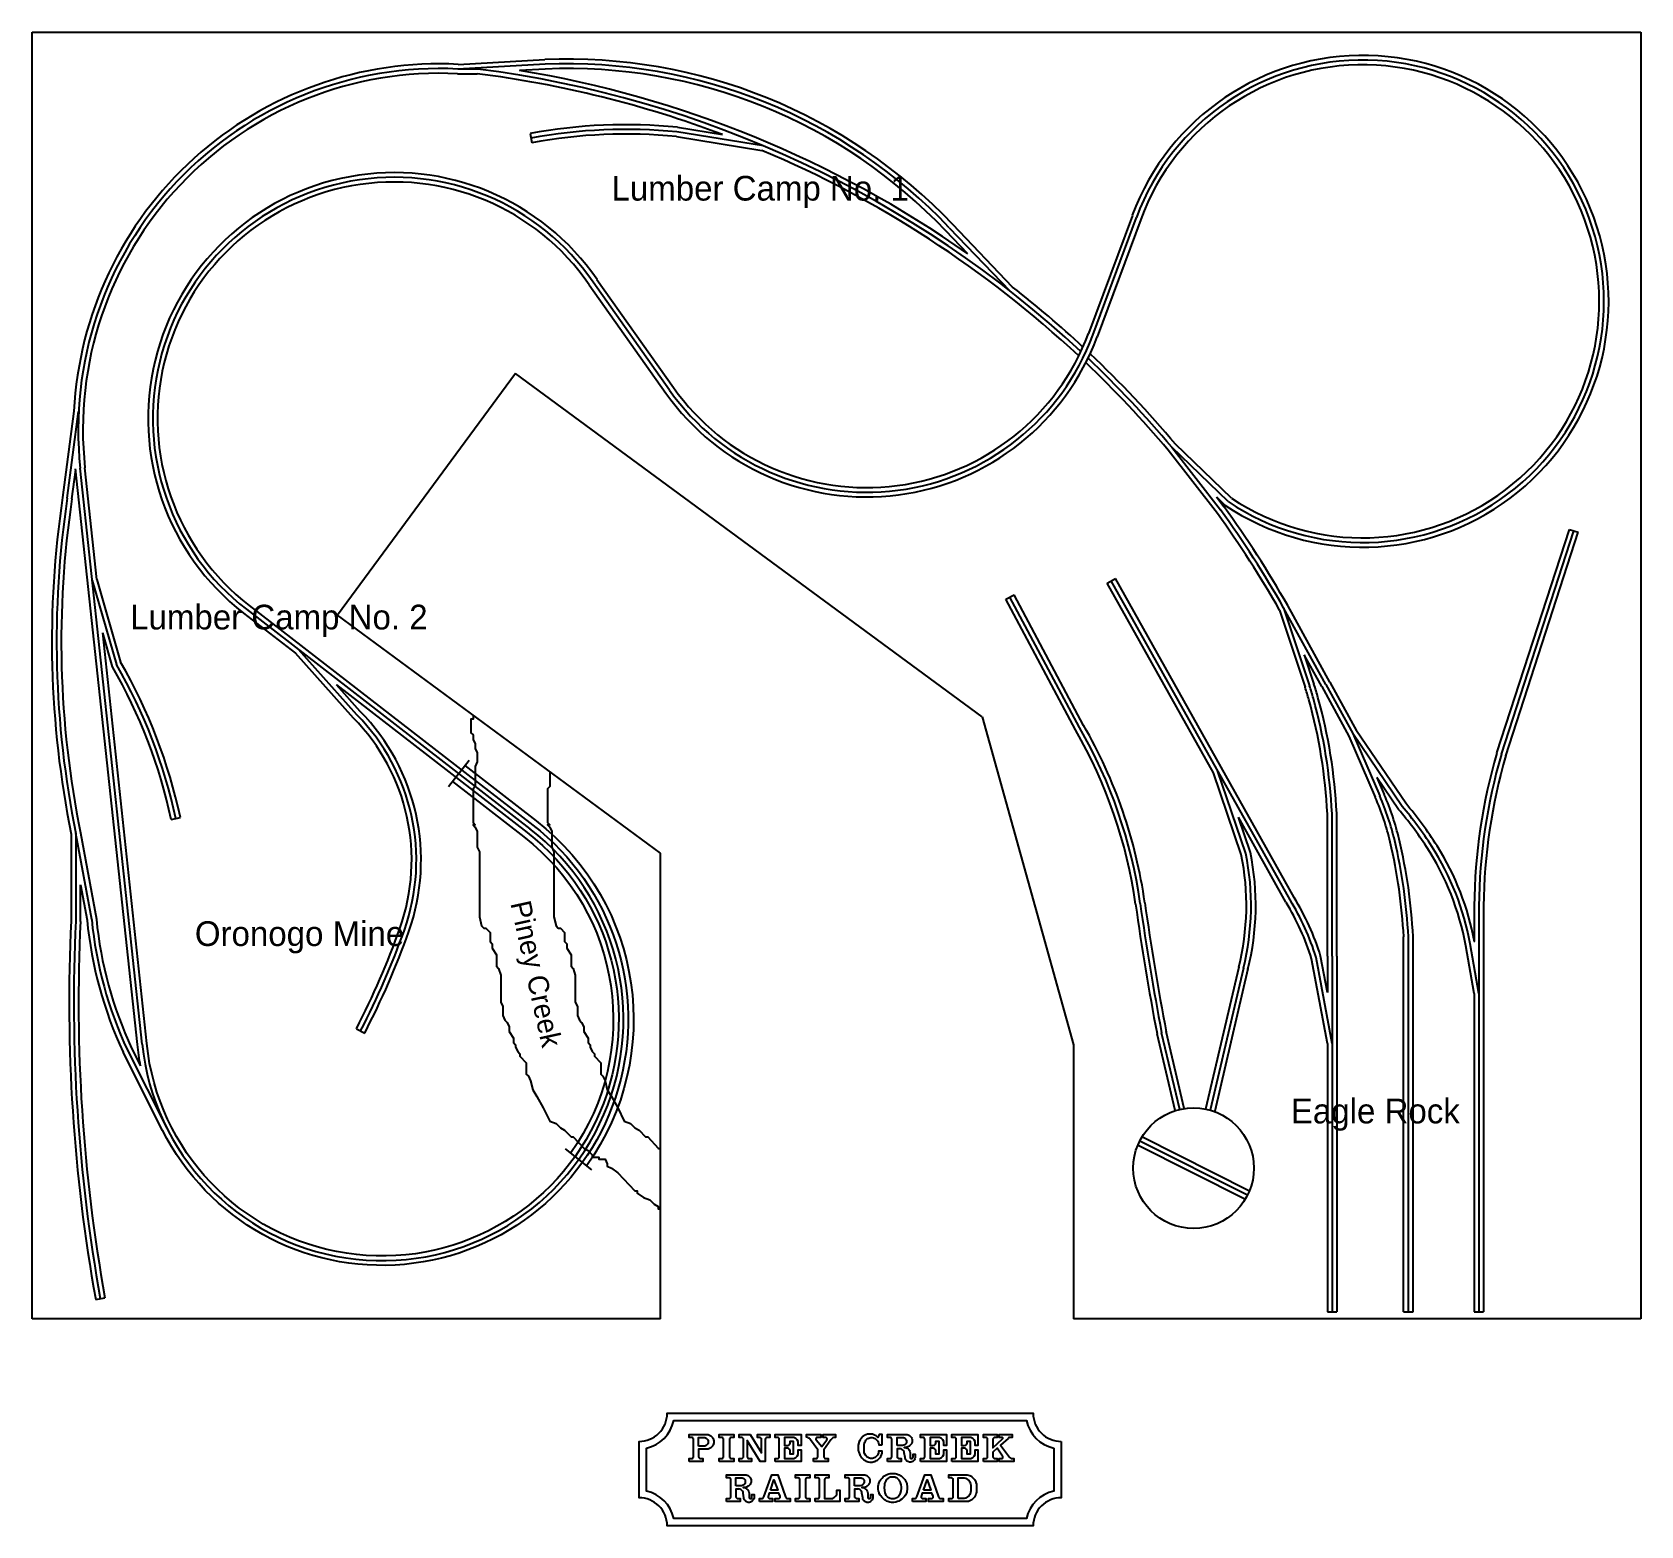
# Model space of a CAD drawing. Extents: x 0 to 120, y -15 to 96.
import ezdxf

# ---------------------------------------------------------------- set-up
doc = ezdxf.new("R2010")
doc.units = 0
doc.linetypes.add('CENTER', pattern=[0])
doc.layers.get('0').update_dxf_attribs({"color": 4, "linetype": 'CONTINUOUS'})
for name, color, linetype in [('CTR', 1, 'CENTER'), ('TEXT', 4, 'CONTINUOUS'), ('TRACK', 3, 'CONTINUOUS')]:
    doc.layers.add(name, color=color, linetype=linetype)

msp = doc.modelspace()

# ---------------------------------------------------------------- linework, layer by layer
at = {"color": 0}
for p, q in [((0, 0), (0, 96)), ((0, 96), (120, 96)), ((120, 96), (120, 0)), ((36.064272, 70.534031), (22.768961, 52.487828)), ((70.857556, 44.900524), (36.064272, 70.534031)), ((46.867666, 34.733415), (22.768961, 52.487828)), ((70.857556, 44.900524), (77.689114, 20.439791)), ((32.589557, 41.666094), (31.051692, 39.679474)), ((46.867666, 0), (46.867666, 34.733415)), ((77.689114, 20.439791), (77.689114, 0)), ((41.757637, 11.116498), (39.794162, 12.683806)), ((46.867666, 0), (0, 0)), ((120, 0), (77.689114, 0))]:
    msp.add_line(p, q, dxfattribs=at)
for points in [[(32.886803, 45.033637), (32.886803, 44.732984), (32.727929, 44.732984), (32.727929, 43.727749), (32.886803, 43.560209), (32.886803, 43.225131), (33.045676, 42.890052), (33.045676, 42.554974), (33.20455, 42.219895), (33.20455, 41.549738), (33.045676, 41.21466), (33.045676, 39.706806), (32.886803, 39.539267), (32.886803, 37.026178), (33.045676, 36.858639), (32.886803, 36.858639), (33.045676, 36.691099), (33.20455, 36.356021), (33.20455, 35.183246), (33.363423, 34.848168), (33.363423, 29.989529), (33.522296, 29.319372), (33.68117, 29.151832), (33.840043, 29.151832), (34.15779, 28.816754), (34.15779, 28.146597), (34.316664, 27.979058), (34.316664, 27.643979), (34.634411, 27.141361), (34.634411, 26.303665), (34.793284, 26.136126), (34.952157, 25.633508), (34.952157, 23.623037), (35.111031, 23.287958), (35.111031, 22.617801), (35.269904, 22.282723), (35.428778, 22.115183), (35.587651, 21.780105), (35.587651, 21.445026), (35.905398, 20.942408), (35.905398, 20.60733), (36.064272, 20.439791), (36.064272, 20.272251), (36.223145, 19.937173), (36.382018, 19.769634), (36.382018, 19.602094), (36.858639, 19.099476), (36.858639, 18.26178), (37.017512, 18.094241), (37.176386, 17.759162), (37.335259, 17.089005), (37.653006, 16.586387), (38.129626, 15.748691), (38.606247, 14.743455), (39.082867, 14.575916), (39.400614, 14.240838), (39.718361, 14.073298), (40.194981, 13.570681), (40.353854, 13.570681), (41.148222, 12.732984), (41.465969, 12.565445), (41.783715, 12.230366), (41.783715, 12.062827), (42.260336, 12.062827), (42.260336, 11.895288), (42.736956, 11.895288), (42.89583, 11.560209), (42.89583, 11.39267), (43.213576, 11.225131), (43.690197, 10.890052), (44.961184, 9.549738), (45.120058, 9.549738), (45.120058, 9.382199), (45.596678, 9.04712), (46.073298, 8.879581), (46.391045, 8.544503), (46.708792, 8.376963), (46.708792, 8.209424), (46.867666, 8.209424)], [(38.606247, 40.81991), (38.606247, 39.706806), (38.447373, 39.539267), (38.447373, 37.026178), (38.606247, 36.858639), (38.447373, 36.858639), (38.606247, 36.691099), (38.76512, 36.356021), (38.76512, 35.183246), (38.923994, 34.848168), (38.923994, 29.989529), (39.082867, 29.319372), (39.24174, 29.151832), (39.400614, 29.151832), (39.718361, 28.816754), (39.718361, 28.146597), (39.877234, 27.979058), (39.877234, 27.643979), (40.194981, 27.141361), (40.194981, 26.303665), (40.353854, 26.136126), (40.512728, 25.633508), (40.512728, 23.623037), (40.671601, 23.287958), (40.671601, 22.617801), (40.830475, 22.282723), (40.989348, 22.115183), (41.148222, 21.780105), (41.148222, 21.445026), (41.465969, 20.942408), (41.465969, 20.60733), (41.624842, 20.439791), (41.624842, 20.272251), (41.783715, 19.937173), (41.942589, 19.769634), (41.942589, 19.602094), (42.419209, 19.099476), (42.419209, 18.26178), (42.578083, 18.094241), (42.736956, 17.759162), (42.89583, 17.089005), (43.213576, 16.586387), (43.690197, 15.748691), (44.166817, 14.743455), (44.643437, 14.575916), (44.961184, 14.240838), (45.278931, 14.073298), (45.755552, 13.570681), (45.914425, 13.570681), (46.708792, 12.732984), (46.867666, 12.649215)]]:
    msp.add_lwpolyline(points, dxfattribs=at)
at = {"layer": 'CTR', "color": 0}
for p, q in [((38.260864, 93.600061), (31.75, 93.25)), ((33.238095, 93.25), (31.75, 93.25)), ((54.548301, 87.516639), (48.093428, 88.557198)), ((68.415539, 81.405019), (72.929833, 76.70023)), ((2.617878, 61.222011), (3.466037, 67.688574)), ((89.217235, 60.972854), (85.015102, 65.024762)), ((85.015102, 65.024762), (88.656439, 60.351872)), ((8.200906, 20.499432), (3.586442, 63.465463)), ((109.59994, 42.115512), (115.004964, 58.792833)), ((4.485276, 55.096276), (6.29482, 48.813466)), ((93.834367, 31.248515), (80.497524, 55.058169)), ((15.981612, 52.933948), (37.131943, 36.561231)), ((78.127211, 44.11143), (72.942336, 53.853853)), ((96.499059, 47.333582), (93.355647, 53.046401)), ((93.355647, 53.046401), (95.286432, 47.229602)), ((24.223854, 45.068749), (19.856483, 49.934365)), ((96.499059, 47.333582), (98.507777, 43.663737)), ((102.192889, 38.233602), (98.507777, 43.663737)), ((98.507777, 43.663737), (100.527038, 39.010466)), ((90.531889, 34.716396), (88.424893, 40.9058)), ((96.96667, 27.050875), (96.96667, 37.671585)), ((3.263423, 36.199258), (3.255691, 29.660122)), ((4.439495, 29.786294), (3.263423, 36.199258)), ((107.926261, 30.787323), (107.926261, 24.267056)), ((102.658434, 0.527763), (102.658434, 28.50449)), ((96.96667, 20.530607), (95.779623, 26.960154)), ((96.96667, 27.050875), (96.96667, 20.530607)), ((90.351316, 26.160168), (87.871868, 15.56379)), ((107.926261, 24.267056), (107.926261, 0.527763)), ((85.605594, 15.61614), (84.25479, 21.345972)), ((96.96667, 20.530607), (96.96667, 0.527763)), ((7.103062, 20.038942), (10.040681, 14.216871)), ((90.659354, 9.216307), (82.616966, 13.256108))]:
    msp.add_line(p, q, dxfattribs=at)
for points in [[(47.553346, 69.274832), (41.845905, 77.345905, 1.169005), (15.981612, 52.933948, 1.169005)], [(47.553346, 69.274832, 0.602906), (79.122181, 73.396214), (82.38565, 82.176152)], [(2.617878, 61.222011, 0.08758), (3.263423, 36.199258, 0.0859)]]:
    msp.add_lwpolyline(points, format="xyb", dxfattribs=at)
for centre, radius, start, end in [((39.954391, 54.408396), 39.228237, 43.487288, 92.474292), ((99.25, 75.917539), 18, 236.125486, 159.635451), ((30.375, 66.3425), 26.942609, 87.074673, 186.129953), ((23.074423, 13.002463), 80.888611, 47.010986, 82.781693), ((44.287298, 50.258817), 38.487045, 84.324527, 100.599994), ((23.074423, 13.002463), 80.888611, 40.02599, 46.490352), ((23.074423, 13.002463), 80.888611, 29.673072, 35.828821), ((-27.960155, 29.050517), 39.547155, 12.066017, 29.982221), ((76.304804, 40.928982), 20, 15.509774, 18.362686), ((57.503941, 35.711587), 39.511373, 2.843376, 15.509774), ((13.138777, 34.205117), 15.52087, 340.425217, 44.42195), ((46.660054, 25.919293), 36.347432, 8.017677, 30.033535), ((149.544731, 30.426153), 41.620036, 163.688525, 179.502793), ((82.180019, 31.048879), 20, 13.347682, 23.458165), ((81.142684, 20.318208), 27.641861, 32.69106, 40.400419), ((26.10733, 22.332461), 18, 185.844845, 52.23107), ((63.195705, 26.544492), 39.511373, 2.843376, 13.347682), ((87.574036, 24.445646), 20, 10.183993, 32.69106), ((71.641455, 30.835046), 19.285056, 345.971213, 11.61077), ((77.469026, 21.239608), 19.183394, 17.349704, 31.449611), ((278.201544, 58.533178), 197.479699, 188.017677, 190.854116), ((127.779913, 23.611449), 124.671041, 177.219085, 190.212261), ((34.334035, 32.717694), 30.03792, 185.600409, 204.966706), ((-29.142915, 49.239985), 60.396128, 332.638639, 340.425217)]:
    msp.add_arc(centre, radius, start, end, dxfattribs=at)
at = {"layer": 'TEXT', "color": 0}
for points in [[(76.767897, -9.152383), (76.767897, -13.352383, 0.414214), (74.667897, -15.452383), (47.367897, -15.452383, 0.414214), (45.267897, -13.352383), (45.267897, -9.152383, 0.414214), (47.367897, -7.052383), (74.667897, -7.052383, 0.414214)], [(76.217744, -9.644804), (76.217744, -12.859963, 0.296391), (74.175476, -14.90223), (47.860317, -14.90223, 0.296391), (45.81805, -12.859963), (45.81805, -9.644804, 0.296391), (47.860317, -7.602536), (74.175476, -7.602536, 0.296391)]]:
    msp.add_lwpolyline(points, format="xyb", close=True, dxfattribs=at)
for points in [[(49.015006, -10.644169), (49.015006, -10.424169), (49.235006, -10.424169), (49.275006, -10.404169), (49.315006, -10.364169), (49.335006, -10.324169), (49.335006, -8.964169), (49.315006, -8.924169), (49.275006, -8.884169), (49.235006, -8.864169), (49.015006, -8.864169), (49.015006, -8.644169), (50.415006, -8.644169), (50.535006, -8.684169), (50.575006, -8.704169), (50.635006, -8.744169), (50.755006, -8.864169), (50.795006, -8.924169), (50.815006, -8.964169), (50.835006, -9.024169), (50.855006, -9.104169), (50.855006, -9.264169), (50.835006, -9.344169), (50.815006, -9.404169), (50.795006, -9.444169), (50.755006, -9.504169), (50.635006, -9.624169), (50.575006, -9.664169), (50.535006, -9.684169), (50.415006, -9.724169), (49.715006, -9.724169), (49.715006, -10.304169), (49.735006, -10.344169), (49.815006, -10.424169), (50.035006, -10.424169), (50.035006, -10.644169), (49.015006, -10.644169)], [(49.715006, -9.504169), (49.715006, -8.864169), (50.175006, -8.864169), (50.235006, -8.884169), (50.275006, -8.904169), (50.375006, -9.004169), (50.395006, -9.044169), (50.415006, -9.104169), (50.415006, -9.264169), (50.395006, -9.324169), (50.375006, -9.364169), (50.275006, -9.464169), (50.235006, -9.484169), (50.175006, -9.504169), (49.715006, -9.504169)], [(51.255006, -10.644169), (51.255006, -10.424169), (51.475006, -10.424169), (51.515006, -10.404169), (51.555006, -10.364169), (51.575006, -10.324169), (51.575006, -8.964169), (51.555006, -8.924169), (51.515006, -8.884169), (51.475006, -8.864169), (51.255006, -8.864169), (51.255006, -8.644169), (52.335006, -8.644169), (52.335006, -8.864169), (52.115006, -8.864169), (52.075006, -8.884169), (52.035006, -8.924169), (52.015006, -8.964169), (52.015006, -10.324169), (52.035006, -10.364169), (52.075006, -10.404169), (52.115006, -10.424169), (52.335006, -10.424169), (52.335006, -10.644169), (51.255006, -10.644169)], [(52.735006, -10.644169), (52.735006, -10.424169), (52.955006, -10.424169), (52.995006, -10.404169), (53.035006, -10.364169), (53.055006, -10.324169), (53.055006, -8.964169), (53.035006, -8.924169), (52.995006, -8.884169), (52.955006, -8.864169), (52.735006, -8.864169), (52.735006, -8.644169), (53.555006, -8.644169), (54.415006, -10.004169), (54.415006, -8.984169), (54.395006, -8.944169), (54.335006, -8.884169), (54.295006, -8.864169), (54.095006, -8.864169), (54.095006, -8.644169), (55.015006, -8.644169), (55.015006, -8.864169), (54.795006, -8.864169), (54.755006, -8.884169), (54.695006, -8.944169), (54.675006, -9.004169), (54.675006, -10.644169), (54.295006, -10.644169), (53.335006, -9.084169), (53.335006, -10.324169), (53.355006, -10.364169), (53.395006, -10.404169), (53.435006, -10.424169), (53.655006, -10.424169), (53.655006, -10.644169), (52.735006, -10.644169)], [(55.415006, -10.644169), (55.415006, -10.424169), (55.635006, -10.424169), (55.675006, -10.404169), (55.715006, -10.364169), (55.735006, -10.324169), (55.735006, -8.964169), (55.715006, -8.924169), (55.675006, -8.884169), (55.635006, -8.864169), (55.415006, -8.864169), (55.415006, -8.644169), (57.355006, -8.644169), (57.355006, -9.464169), (57.135006, -9.464169), (57.135006, -9.164169), (57.075006, -9.044169), (56.975006, -8.944169), (56.915006, -8.904169), (56.875006, -8.884169), (56.815006, -8.864169), (56.115006, -8.864169), (56.115006, -9.464169), (56.335006, -9.464169), (56.415006, -9.444169), (56.455006, -9.424169), (56.515006, -9.364169), (56.555006, -9.284169), (56.555006, -9.124169), (56.775006, -9.124169), (56.775006, -10.104169), (56.555006, -10.104169), (56.555006, -9.844169), (56.515006, -9.764169), (56.455006, -9.704169), (56.415006, -9.684169), (56.355006, -9.664169), (56.115006, -9.664169), (56.115006, -10.424169), (56.815006, -10.424169), (56.875006, -10.404169), (56.915006, -10.384169), (56.975006, -10.344169), (57.075006, -10.244169), (57.135006, -10.124169), (57.135006, -9.784169), (57.355006, -9.784169), (57.355006, -10.644169), (55.415006, -10.644169)], [(58.295006, -10.644169), (58.295006, -10.424169), (58.515006, -10.424169), (58.555006, -10.404169), (58.595006, -10.364169), (58.615006, -10.324169), (58.615006, -9.784169), (58.055006, -9.024169), (58.015006, -8.964169), (57.995006, -8.944169), (57.935006, -8.904169), (57.855006, -8.864169), (57.775006, -8.844169), (57.755006, -8.844169), (57.755006, -8.644169), (58.835006, -8.644169), (58.835006, -8.864169), (58.515006, -8.864169), (58.475006, -8.904169), (58.455006, -8.944169), (58.455006, -9.004169), (58.475006, -9.024169), (58.895006, -9.544169), (59.275006, -9.024169), (59.295006, -8.984169), (59.295006, -8.944169), (59.275006, -8.904169), (59.235006, -8.864169), (58.995006, -8.864169), (58.995006, -8.644169), (59.915006, -8.644169), (59.915006, -8.864169), (59.795006, -8.864169), (59.735006, -8.884169), (59.675006, -8.924169), (59.575006, -9.024169), (59.055006, -9.784169), (59.055006, -10.324169), (59.095006, -10.384169), (59.115006, -10.404169), (59.155006, -10.424169), (59.375006, -10.424169), (59.375006, -10.644169), (58.295006, -10.644169)], [(63.415006, -9.404169), (63.415006, -8.644169), (63.175006, -8.644169), (63.095006, -8.864169), (63.035006, -8.804169), (62.955006, -8.744169), (62.835006, -8.684169), (62.775006, -8.664169), (62.735006, -8.644169), (62.675006, -8.624169), (62.495006, -8.604169), (62.315006, -8.624169), (62.195006, -8.664169), (62.075006, -8.724169), (62.015006, -8.764169), (61.975006, -8.784169), (61.835006, -8.924169), (61.775006, -9.004169), (61.775006, -9.024169), (61.735006, -9.084169), (61.675006, -9.204169), (61.655006, -9.264169), (61.615006, -9.424169), (61.615006, -9.784169), (61.635006, -9.904169), (61.655006, -9.964169), (61.735006, -10.144169), (61.775006, -10.224169), (61.815006, -10.284169), (61.895006, -10.384169), (62.015006, -10.504169), (62.035006, -10.524169), (62.095006, -10.564169), (62.195006, -10.624169), (62.295006, -10.664169), (62.355006, -10.684169), (62.495006, -10.704169), (62.655006, -10.704169), (62.815006, -10.664169), (62.875006, -10.644169), (62.995006, -10.584169), (63.055006, -10.544169), (63.255006, -10.344169), (63.295006, -10.284169), (63.355006, -10.164169), (63.375006, -10.104169), (63.395006, -10.024169), (63.415006, -9.884169), (63.135006, -9.884169), (63.135006, -10.004169), (63.095006, -10.124169), (63.055006, -10.184169), (62.895006, -10.344169), (62.815006, -10.384169), (62.755006, -10.404169), (62.675006, -10.424169), (62.535006, -10.424169), (62.455006, -10.404169), (62.395006, -10.384169), (62.355006, -10.364169), (62.295006, -10.324169), (62.155006, -10.184169), (62.095006, -10.064169), (62.075006, -9.984169), (62.055006, -9.784169), (62.055006, -9.504169), (62.075006, -9.364169), (62.095006, -9.304169), (62.095006, -9.264169), (62.115006, -9.204169), (62.155006, -9.124169), (62.195006, -9.064169), (62.275006, -8.984169), (62.335006, -8.944169), (62.415006, -8.904169), (62.475006, -8.884169), (62.555006, -8.864169), (62.655006, -8.864169), (62.755006, -8.884169), (62.815006, -8.904169), (62.895006, -8.944169), (63.075006, -9.124169), (63.115006, -9.204169), (63.135006, -9.264169), (63.155006, -9.384169), (63.155006, -9.404169), (63.415006, -9.404169)], [(63.815006, -10.644169), (63.815006, -10.424169), (64.035006, -10.424169), (64.075006, -10.404169), (64.115006, -10.364169), (64.135006, -10.324169), (64.135006, -8.964169), (64.115006, -8.924169), (64.075006, -8.884169), (64.035006, -8.864169), (63.815006, -8.864169), (63.815006, -8.644169), (65.275006, -8.644169), (65.355006, -8.664169), (65.435006, -8.704169), (65.595006, -8.864169), (65.615006, -8.904169), (65.655006, -9.024169), (65.655006, -9.184169), (65.615006, -9.304169), (65.575006, -9.364169), (65.455006, -9.484169), (65.435006, -9.504169), (65.315006, -9.564169), (65.255006, -9.584169), (65.175006, -9.604169), (65.055006, -9.604169), (65.115006, -9.604169), (65.195006, -9.624169), (65.275006, -9.664169), (65.335006, -9.704169), (65.395006, -9.764169), (65.435006, -9.824169), (65.475006, -9.904169), (65.495006, -10.004169), (65.495006, -10.364169), (65.555006, -10.424169), (65.635006, -10.424169), (65.675006, -10.404169), (65.695006, -10.384169), (65.715006, -10.324169), (65.715006, -10.104169), (65.875006, -10.104169), (65.875006, -10.364169), (65.855006, -10.444169), (65.815006, -10.524169), (65.695006, -10.644169), (65.615006, -10.684169), (65.535006, -10.704169), (65.435006, -10.704169), (65.315006, -10.664169), (65.255006, -10.624169), (65.195006, -10.564169), (65.155006, -10.504169), (65.135006, -10.464169), (65.115006, -10.404169), (65.115006, -10.364169), (65.055006, -10.004169), (65.055006, -9.944169), (65.015006, -9.864169), (64.895006, -9.744169), (64.815006, -9.704169), (64.715006, -9.684169), (64.715006, -9.704169), (64.515006, -9.704169), (64.515006, -10.304169), (64.535006, -10.344169), (64.615006, -10.424169), (64.835006, -10.424169), (64.835006, -10.644169), (63.815006, -10.644169)], [(64.515006, -9.464169), (64.515006, -8.864169), (64.995006, -8.864169), (65.055006, -8.884169), (65.115006, -8.924169), (65.155006, -8.964169), (65.195006, -9.024169), (65.215006, -9.064169), (65.215006, -9.244169), (65.175006, -9.324169), (65.095006, -9.404169), (65.015006, -9.444169), (64.935006, -9.464169), (64.515006, -9.464169)], [(66.275006, -10.644169), (66.275006, -10.424169), (66.495006, -10.424169), (66.535006, -10.404169), (66.575006, -10.364169), (66.595006, -10.324169), (66.595006, -8.964169), (66.575006, -8.924169), (66.535006, -8.884169), (66.495006, -8.864169), (66.275006, -8.864169), (66.275006, -8.644169), (68.215006, -8.644169), (68.215006, -9.464169), (67.995006, -9.464169), (67.995006, -9.164169), (67.935006, -9.044169), (67.835006, -8.944169), (67.775006, -8.904169), (67.735006, -8.884169), (67.675006, -8.864169), (66.975006, -8.864169), (66.975006, -9.464169), (67.195006, -9.464169), (67.275006, -9.444169), (67.315006, -9.424169), (67.375006, -9.364169), (67.415006, -9.284169), (67.415006, -9.124169), (67.635006, -9.124169), (67.635006, -10.104169), (67.415006, -10.104169), (67.415006, -9.844169), (67.375006, -9.764169), (67.315006, -9.704169), (67.275006, -9.684169), (67.215006, -9.664169), (66.975006, -9.664169), (66.975006, -10.424169), (67.675006, -10.424169), (67.735006, -10.404169), (67.775006, -10.384169), (67.835006, -10.344169), (67.935006, -10.244169), (67.995006, -10.124169), (67.995006, -9.784169), (68.215006, -9.784169), (68.215006, -10.644169), (66.275006, -10.644169)], [(68.615006, -10.644169), (68.615006, -10.424169), (68.835006, -10.424169), (68.875006, -10.404169), (68.915006, -10.364169), (68.935006, -10.324169), (68.935006, -8.964169), (68.915006, -8.924169), (68.875006, -8.884169), (68.835006, -8.864169), (68.615006, -8.864169), (68.615006, -8.644169), (70.555006, -8.644169), (70.555006, -9.464169), (70.335006, -9.464169), (70.335006, -9.164169), (70.275006, -9.044169), (70.175006, -8.944169), (70.115006, -8.904169), (70.075006, -8.884169), (70.015006, -8.864169), (69.315006, -8.864169), (69.315006, -9.464169), (69.535006, -9.464169), (69.615006, -9.444169), (69.655006, -9.424169), (69.715006, -9.364169), (69.755006, -9.284169), (69.755006, -9.124169), (69.975006, -9.124169), (69.975006, -10.104169), (69.755006, -10.104169), (69.755006, -9.844169), (69.715006, -9.764169), (69.655006, -9.704169), (69.615006, -9.684169), (69.555006, -9.664169), (69.315006, -9.664169), (69.315006, -10.424169), (70.015006, -10.424169), (70.075006, -10.404169), (70.115006, -10.384169), (70.175006, -10.344169), (70.275006, -10.244169), (70.335006, -10.124169), (70.335006, -9.784169), (70.555006, -9.784169), (70.555006, -10.644169), (68.615006, -10.644169)], [(70.955006, -10.644169), (70.955006, -10.424169), (71.175006, -10.424169), (71.215006, -10.404169), (71.255006, -10.364169), (71.275006, -10.324169), (71.275006, -8.964169), (71.255006, -8.924169), (71.215006, -8.884169), (71.175006, -8.864169), (70.955006, -8.864169), (70.955006, -8.644169), (71.975006, -8.644169), (71.975006, -8.864169), (71.755006, -8.864169), (71.675006, -8.944169), (71.655006, -8.984169), (71.655006, -9.624169), (72.395006, -8.964169), (72.415006, -8.944169), (72.415006, -8.884169), (72.395006, -8.864169), (72.355006, -8.844169), (72.355006, -8.864169), (72.135006, -8.864169), (72.135006, -8.644169), (73.115006, -8.644169), (73.115006, -8.864169), (72.875006, -8.864169), (72.835006, -8.884169), (72.795006, -8.924169), (72.235006, -9.424169), (72.895006, -10.324169), (72.955006, -10.384169), (73.035006, -10.424169), (73.235006, -10.424169), (73.235006, -10.644169), (72.135006, -10.644169), (72.135006, -10.424169), (72.355006, -10.424169), (72.415006, -10.364169), (72.415006, -10.284169), (72.375006, -10.244169), (71.975006, -9.664169), (71.655006, -9.944169), (71.655006, -10.304169), (71.675006, -10.344169), (71.755006, -10.424169), (71.975006, -10.424169), (71.975006, -10.644169), (70.955006, -10.644169)], [(51.795006, -13.644169), (51.795006, -13.424169), (52.015006, -13.424169), (52.055006, -13.404169), (52.095006, -13.364169), (52.115006, -13.324169), (52.115006, -11.964169), (52.095006, -11.924169), (52.055006, -11.884169), (52.015006, -11.864169), (51.795006, -11.864169), (51.795006, -11.644169), (53.255006, -11.644169), (53.335006, -11.664169), (53.415006, -11.704169), (53.575006, -11.864169), (53.595006, -11.904169), (53.635006, -12.024169), (53.635006, -12.184169), (53.595006, -12.304169), (53.555006, -12.364169), (53.435006, -12.484169), (53.415006, -12.504169), (53.295006, -12.564169), (53.235006, -12.584169), (53.155006, -12.604169), (53.035006, -12.604169), (53.095006, -12.604169), (53.175006, -12.624169), (53.255006, -12.664169), (53.315006, -12.704169), (53.375006, -12.764169), (53.415006, -12.824169), (53.455006, -12.904169), (53.475006, -13.004169), (53.475006, -13.364169), (53.535006, -13.424169), (53.615006, -13.424169), (53.655006, -13.404169), (53.675006, -13.384169), (53.695006, -13.324169), (53.695006, -13.104169), (53.855006, -13.104169), (53.855006, -13.364169), (53.835006, -13.444169), (53.795006, -13.524169), (53.675006, -13.644169), (53.595006, -13.684169), (53.515006, -13.704169), (53.415006, -13.704169), (53.295006, -13.664169), (53.235006, -13.624169), (53.175006, -13.564169), (53.135006, -13.504169), (53.115006, -13.464169), (53.095006, -13.404169), (53.095006, -13.364169), (53.035006, -13.004169), (53.035006, -12.944169), (52.995006, -12.864169), (52.875006, -12.744169), (52.795006, -12.704169), (52.695006, -12.684169), (52.695006, -12.704169), (52.495006, -12.704169), (52.495006, -13.304169), (52.515006, -13.344169), (52.595006, -13.424169), (52.815006, -13.424169), (52.815006, -13.644169), (51.795006, -13.644169)], [(52.495006, -12.464169), (52.495006, -11.864169), (52.975006, -11.864169), (53.035006, -11.884169), (53.095006, -11.924169), (53.135006, -11.964169), (53.175006, -12.024169), (53.195006, -12.064169), (53.195006, -12.244169), (53.155006, -12.324169), (53.075006, -12.404169), (52.995006, -12.444169), (52.915006, -12.464169), (52.495006, -12.464169)], [(54.255006, -13.644169), (54.255006, -13.424169), (54.435006, -13.424169), (54.475006, -13.404169), (54.555006, -13.324169), (54.575006, -13.284169), (55.175006, -11.644169), (55.615006, -11.644169), (56.195006, -13.284169), (56.215006, -13.324169), (56.295006, -13.404169), (56.335006, -13.424169), (56.535006, -13.424169), (56.535006, -13.644169), (55.435006, -13.644169), (55.435006, -13.424169), (55.715006, -13.424169), (55.795006, -13.344169), (55.795006, -13.244169), (55.695006, -13.004169), (54.975006, -13.004169), (54.895006, -13.264169), (54.895006, -13.344169), (54.975006, -13.424169), (55.235006, -13.424169), (55.235006, -13.644169), (54.255006, -13.644169)], [(56.935006, -13.644169), (56.935006, -13.424169), (57.155006, -13.424169), (57.195006, -13.404169), (57.235006, -13.364169), (57.255006, -13.324169), (57.255006, -11.964169), (57.235006, -11.924169), (57.195006, -11.884169), (57.155006, -11.864169), (56.935006, -11.864169), (56.935006, -11.644169), (58.015006, -11.644169), (58.015006, -11.864169), (57.795006, -11.864169), (57.755006, -11.884169), (57.715006, -11.924169), (57.695006, -11.964169), (57.695006, -13.324169), (57.715006, -13.364169), (57.755006, -13.404169), (57.795006, -13.424169), (58.015006, -13.424169), (58.015006, -13.644169), (56.935006, -13.644169)], [(58.415006, -13.644169), (58.415006, -13.424169), (58.635006, -13.424169), (58.675006, -13.404169), (58.715006, -13.364169), (58.735006, -13.324169), (58.735006, -11.964169), (58.715006, -11.924169), (58.675006, -11.884169), (58.635006, -11.864169), (58.415006, -11.864169), (58.415006, -11.644169), (59.435006, -11.644169), (59.435006, -11.864169), (59.215006, -11.864169), (59.135006, -11.944169), (59.115006, -11.984169), (59.115006, -13.424169), (59.655006, -13.424169), (59.715006, -13.404169), (59.835006, -13.344169), (59.955006, -13.224169), (60.015006, -13.104169), (60.035006, -13.044169), (60.035006, -12.784169), (60.255006, -12.784169), (60.255006, -13.644169), (58.415006, -13.644169)], [(60.655006, -13.644169), (60.655006, -13.424169), (60.875006, -13.424169), (60.915006, -13.404169), (60.955006, -13.364169), (60.975006, -13.324169), (60.975006, -11.964169), (60.955006, -11.924169), (60.915006, -11.884169), (60.875006, -11.864169), (60.655006, -11.864169), (60.655006, -11.644169), (62.115006, -11.644169), (62.195006, -11.664169), (62.275006, -11.704169), (62.435006, -11.864169), (62.455006, -11.904169), (62.495006, -12.024169), (62.495006, -12.184169), (62.455006, -12.304169), (62.415006, -12.364169), (62.295006, -12.484169), (62.275006, -12.504169), (62.155006, -12.564169), (62.095006, -12.584169), (62.015006, -12.604169), (61.895006, -12.604169), (61.955006, -12.604169), (62.035006, -12.624169), (62.115006, -12.664169), (62.175006, -12.704169), (62.235006, -12.764169), (62.275006, -12.824169), (62.315006, -12.904169), (62.335006, -13.004169), (62.335006, -13.364169), (62.395006, -13.424169), (62.475006, -13.424169), (62.515006, -13.404169), (62.535006, -13.384169), (62.555006, -13.324169), (62.555006, -13.104169), (62.715006, -13.104169), (62.715006, -13.364169), (62.695006, -13.444169), (62.655006, -13.524169), (62.535006, -13.644169), (62.455006, -13.684169), (62.375006, -13.704169), (62.275006, -13.704169), (62.155006, -13.664169), (62.095006, -13.624169), (62.035006, -13.564169), (61.995006, -13.504169), (61.975006, -13.464169), (61.955006, -13.404169), (61.955006, -13.364169), (61.895006, -13.004169), (61.895006, -12.944169), (61.855006, -12.864169), (61.735006, -12.744169), (61.655006, -12.704169), (61.555006, -12.684169), (61.555006, -12.704169), (61.355006, -12.704169), (61.355006, -13.304169), (61.375006, -13.344169), (61.455006, -13.424169), (61.675006, -13.424169), (61.675006, -13.644169), (60.655006, -13.644169)], [(61.355006, -12.464169), (61.355006, -11.864169), (61.835006, -11.864169), (61.895006, -11.884169), (61.955006, -11.924169), (61.995006, -11.964169), (62.035006, -12.024169), (62.055006, -12.064169), (62.055006, -12.244169), (62.015006, -12.324169), (61.935006, -12.404169), (61.855006, -12.444169), (61.775006, -12.464169), (61.355006, -12.464169)], [(63.115006, -12.624169), (63.115006, -12.504169), (63.135006, -12.364169), (63.155006, -12.304169), (63.235006, -12.104169), (63.315006, -11.984169), (63.395006, -11.884169), (63.475006, -11.804169), (63.575006, -11.724169), (63.675006, -11.664169), (63.715006, -11.644169), (63.915006, -11.564169), (64.015006, -11.544169), (64.375006, -11.544169), (64.475006, -11.564169), (64.675006, -11.644169), (64.755006, -11.684169), (64.815006, -11.724169), (64.895006, -11.784169), (65.035006, -11.924169), (65.095006, -12.004169), (65.115006, -12.044169), (65.155006, -12.104169), (65.235006, -12.304169), (65.255006, -12.364169), (65.275006, -12.464169), (65.275006, -12.764169), (65.255006, -12.864169), (65.235006, -12.944169), (65.215006, -13.004169), (65.195006, -13.044169), (65.135006, -13.164169), (65.055006, -13.284169), (64.875006, -13.464169), (64.755006, -13.544169), (64.655006, -13.604169), (64.555006, -13.644169), (64.475006, -13.664169), (64.415006, -13.684169), (64.275006, -13.704169), (64.115006, -13.704169), (63.975006, -13.684169), (63.915006, -13.664169), (63.835006, -13.644169), (63.735006, -13.604169), (63.675006, -13.564169), (63.575006, -13.504169), (63.495006, -13.444169), (63.375006, -13.324169), (63.295006, -13.224169), (63.255006, -13.164169), (63.195006, -13.044169), (63.175006, -12.964169), (63.135006, -12.864169), (63.115006, -12.724169), (63.115006, -12.624169)], [(63.675006, -13.104169), (63.635006, -12.984169), (63.595006, -12.824169), (63.575006, -12.604169), (63.595006, -12.424169), (63.615006, -12.304169), (63.655006, -12.184169), (63.675006, -12.144169), (63.695006, -12.084169), (63.735006, -12.024169), (63.875006, -11.884169), (64.035006, -11.804169), (64.135006, -11.784169), (64.255006, -11.784169), (64.355006, -11.804169), (64.395006, -11.824169), (64.455006, -11.844169), (64.515006, -11.884169), (64.655006, -12.024169), (64.695006, -12.084169), (64.715006, -12.124169), (64.755006, -12.244169), (64.795006, -12.384169), (64.815006, -12.544169), (64.815006, -12.664169), (64.795006, -12.844169), (64.755006, -13.004169), (64.715006, -13.084169), (64.715006, -13.104169), (64.675006, -13.184169), (64.615006, -13.264169), (64.555006, -13.324169), (64.495006, -13.364169), (64.375006, -13.424169), (64.295006, -13.444169), (64.095006, -13.444169), (64.015006, -13.424169), (63.895006, -13.364169), (63.795006, -13.284169), (63.715006, -13.184169), (63.675006, -13.104169)], [(65.675006, -13.644169), (65.675006, -13.424169), (65.855006, -13.424169), (65.895006, -13.404169), (65.975006, -13.324169), (65.995006, -13.284169), (66.595006, -11.644169), (67.035006, -11.644169), (67.615006, -13.284169), (67.635006, -13.324169), (67.715006, -13.404169), (67.755006, -13.424169), (67.955006, -13.424169), (67.955006, -13.644169), (66.855006, -13.644169), (66.855006, -13.424169), (67.135006, -13.424169), (67.215006, -13.344169), (67.215006, -13.244169), (67.115006, -13.004169), (66.395006, -13.004169), (66.315006, -13.264169), (66.315006, -13.344169), (66.395006, -13.424169), (66.655006, -13.424169), (66.655006, -13.644169), (65.675006, -13.644169)], [(68.375006, -13.644169), (68.375006, -13.424169), (68.595006, -13.424169), (68.635006, -13.404169), (68.695006, -13.344169), (68.715006, -13.284169), (68.715006, -12.004169), (68.695006, -11.944169), (68.635006, -11.884169), (68.595006, -11.864169), (68.375006, -11.864169), (68.375006, -11.644169), (69.735006, -11.644169), (69.835006, -11.664169), (69.955006, -11.704169), (69.995006, -11.724169), (70.095006, -11.784169), (70.295006, -11.984169), (70.315006, -12.024169), (70.355006, -12.084169), (70.375006, -12.124169), (70.395006, -12.184169), (70.395006, -12.224169), (70.435006, -12.344169), (70.455006, -12.444169), (70.455006, -12.844169), (70.435006, -12.944169), (70.415006, -13.004169), (70.415006, -13.024169), (70.395006, -13.104169), (70.375006, -13.164169), (70.355006, -13.204169), (70.315006, -13.264169), (70.295006, -13.304169), (70.095006, -13.504169), (69.995006, -13.564169), (69.895006, -13.604169), (69.835006, -13.624169), (69.735006, -13.644169), (68.375006, -13.644169)], [(69.075006, -13.424169), (69.075006, -11.864169), (69.535006, -11.864169), (69.655006, -11.904169), (69.695006, -11.924169), (69.755006, -11.964169), (69.895006, -12.104169), (69.935006, -12.164169), (69.975006, -12.244169), (69.995006, -12.324169), (70.015006, -12.424169), (70.015006, -12.864169), (69.995006, -12.924169), (69.995006, -12.984169), (69.975006, -13.044169), (69.935006, -13.124169), (69.895006, -13.184169), (69.755006, -13.324169), (69.695006, -13.364169), (69.655006, -13.384169), (69.535006, -13.424169), (69.075006, -13.424169)], [(55.075006, -12.784169), (55.335006, -12.024169), (55.615006, -12.784169), (55.075006, -12.784169)], [(66.495006, -12.784169), (66.755006, -12.024169), (67.035006, -12.784169), (66.495006, -12.784169)]]:
    msp.add_lwpolyline(points, dxfattribs=at)
at = {"layer": 'TRACK', "color": 0}
for p, q in [((31.767862, 93.599544), (38.245754, 93.949735)), ((31.732138, 92.900456), (33.194118, 92.902774)), ((38.275974, 93.250387), (36.357422, 93.147793)), ((48.12804, 88.905482), (51.48654, 88.36306)), ((37.143175, 88.433122), (37.271941, 87.745067)), ((48.058815, 88.208914), (54.440925, 87.182045)), ((73.13647, 76.982955), (68.669473, 81.645887)), ((82.070232, 82.332134), (78.79411, 73.518156)), ((82.701068, 82.02017), (79.450251, 73.274271)), ((69.801722, 79.457496), (68.161605, 81.164151)), ((41.560136, 77.143824), (47.267578, 69.072752)), ((42.131673, 77.547985), (47.839114, 69.476912)), ((3.11692, 67.714928), (2.271752, 61.273942)), ((88.416518, 60.086202), (84.74434, 64.802938)), ((89.454292, 61.235353), (85.285864, 65.246587)), ((2.964004, 61.170081), (3.248169, 63.337534)), ((88.345408, 61.323826), (88.896313, 60.61749)), ((88.345408, 61.323826), (88.980273, 60.710461)), ((109.266989, 42.22342), (114.672014, 58.90074)), ((114.672014, 58.90074), (115.337914, 58.684925)), ((109.93289, 42.007605), (115.337914, 58.684925)), ((80.192165, 54.887125), (80.802882, 55.229214)), ((94.139725, 31.41956), (80.802882, 55.229214)), ((4.830978, 55.155036), (6.597983, 48.988372)), ((72.633366, 53.689421), (73.251305, 54.018285)), ((78.43618, 44.275862), (73.251305, 54.018285)), ((88.125514, 40.724081), (80.192165, 54.887125)), ((77.818241, 43.946998), (72.633366, 53.689421)), ((93.054819, 52.867384), (94.955344, 47.118275)), ((96.806077, 47.501631), (93.656474, 53.225417)), ((15.767365, 52.657184), (19.63424, 49.663791)), ((5.991657, 48.63856), (5.258959, 51.170035)), ((23.973882, 44.823771), (19.63424, 49.663791)), ((94.883218, 49.544299), (95.617631, 47.340533)), ((96.192042, 47.165534), (94.883218, 49.544299)), ((24.473826, 45.313726), (22.691819, 47.296884)), ((22.691819, 47.296884), (36.917696, 36.284467)), ((96.192042, 47.165534), (98.214152, 43.471221)), ((96.806077, 47.501631), (98.801402, 43.856253)), ((98.214152, 43.471221), (100.191342, 38.912335)), ((102.459426, 38.460446), (98.801402, 43.856253)), ((31.357758, 40.074852), (36.669076, 35.963299)), ((90.189051, 34.645954), (88.125514, 40.724081)), ((100.304705, 40.393869), (100.862749, 39.108589)), ((101.926352, 38.006758), (100.304705, 40.393869)), ((10.371032, 37.244235), (11.055568, 37.390562)), ((93.529009, 31.07747), (89.975609, 37.421191)), ((90.874728, 34.786838), (89.975609, 37.421191)), ((96.61667, 27.050875), (96.61667, 37.671585)), ((97.31667, 27.050875), (97.31667, 37.671585)), ((2.915633, 36.153194), (2.906103, 29.677103)), ((3.61122, 36.245323), (4.787825, 29.82045)), ((3.605279, 29.643141), (3.607746, 32.384475)), ((3.607746, 32.384475), (4.091166, 29.752137)), ((107.576275, 30.790361), (107.576269, 28.157432)), ((108.276248, 30.784286), (108.276261, 24.267056)), ((102.308434, 0.527763), (102.308434, 28.50449)), ((103.008434, 0.527763), (103.008434, 28.50449)), ((107.576261, 24.267056), (106.937154, 27.830742)), ((107.926261, 24.267056), (107.258937, 27.981841)), ((107.576269, 28.157432), (107.580868, 28.131875)), ((96.61667, 20.530437), (95.445547, 26.855783)), ((96.61667, 24.332716), (96.113699, 27.064525)), ((96.61667, 27.050875), (96.61667, 24.332716)), ((97.31667, 27.050875), (97.31667, 20.530777)), ((90.006653, 26.223379), (87.531073, 15.643532)), ((90.695979, 26.096957), (88.212663, 15.484047)), ((107.576261, 24.267056), (107.576261, 0.527763)), ((108.276261, 24.267056), (108.276261, 0.527763)), ((24.185584, 21.642728), (24.807272, 21.321007)), ((85.264933, 15.535829), (83.914129, 21.265662)), ((85.946256, 15.696451), (84.595452, 21.426283)), ((96.61667, 20.530437), (96.61667, 0.527763)), ((97.31667, 20.530777), (97.31667, 0.527763)), ((9.732386, 14.050933), (6.785769, 19.89121)), ((7.420356, 20.186674), (8.088316, 18.862931)), ((90.816458, 9.529067), (82.774069, 13.568868)), ((90.502251, 8.903548), (82.459863, 12.943349)), ((4.739495, 1.4458), (5.428405, 1.569907)), ((96.61667, 0.527763), (97.31667, 0.527763)), ((102.308434, 0.527763), (103.008434, 0.527763)), ((107.576261, 0.527763), (108.276261, 0.527763))]:
    msp.add_line(p, q, dxfattribs=at)
for points in [[(8.088316, 18.862931, -0.022044), (7.852815, 20.462919), (3.238443, 63.428089)], [(2.271752, 61.273942, 0.087496), (2.915633, 36.153194, 0.0859)], [(2.964004, 61.170081, 0.087665), (3.61122, 36.245323, 0.0859)], [(16.195858, 53.210712), (37.346249, 36.837949, -1.251715), (9.716447, 14.082524)], [(36.917575, 36.284561, -1.516422), (8.548999, 20.535936), (5.258959, 51.170035)], [(32.283491, 41.270717), (37.594938, 37.159064, -0.402912), (41.367739, 11.427727, -1.251719)], [(36.668815, 35.963501, -0.401552), (40.183983, 12.372639)]]:
    msp.add_lwpolyline(points, format="xyb", dxfattribs=at)
msp.add_lwpolyline([(4.830978, 55.155036), (3.934441, 63.502838)], dxfattribs=at)
msp.add_circle((86.63816, 11.236208), 4.5, dxfattribs=at)
for centre, radius, start, end in [((30.375, 66.3425), 27.292609, 87.074673, 177.117627), ((39.954391, 54.408396), 39.578237, 43.487288, 92.474292), ((99.25, 75.917539), 18.35, 235.967842, 159.521584), ((30.375, 66.3425), 26.592609, 87.074673, 186.129953), ((23.074423, 13.002463), 80.538611, 69.342777, 82.781693), ((23.074423, 13.002463), 81.238611, 54.887351, 80.589545), ((39.954391, 54.408396), 38.878237, 43.487288, 92.474292), ((99.25, 75.917539), 17.65, 236.289448, 159.753859), ((44.287298, 50.258817), 38.837045, 84.324527, 100.599994), ((44.287298, 50.258817), 38.137045, 84.324527, 100.599994), ((23.074423, 13.002463), 80.538611, 46.933603, 67.079147), ((27, 67.167539), 18.35, 34.43457, 232.256131), ((27, 67.167539), 17.65, 34.43457, 232.256131), ((23.074423, 13.002463), 81.238611, 47.093344, 51.958313), ((62.25, 79.667539), 18.35, 215.265957, 339.610091), ((62.25, 79.667539), 17.65, 215.265957, 339.610091), ((23.074423, 13.002463), 81.238611, 40.022976, 46.571675), ((23.074423, 13.002463), 80.538611, 40.02903, 46.413778), ((23.074423, 13.002463), 80.538611, 29.668366, 35.775497), ((23.074423, 13.002463), 81.238611, 29.677739, 35.881675), ((-27.960155, 29.050517), 39.197155, 12.066017, 29.982221), ((-27.960155, 29.050517), 39.897155, 12.066017, 29.982221), ((75.966036, 40.840842), 20, 15.526689, 18.292711), ((76.643509, 41.017345), 20, 15.494124, 18.43082), ((57.503941, 35.711587), 39.161373, 2.843376, 15.526689), ((57.503941, 35.711587), 39.861373, 2.843376, 15.494124), ((13.138777, 34.205117), 15.17087, 340.425217, 44.42195), ((13.138777, 34.205117), 15.87087, 340.425217, 44.42195), ((46.660054, 25.919293), 35.997432, 8.017677, 30.033535), ((46.660054, 25.919293), 36.697432, 8.017677, 30.033535), ((149.544731, 30.426153), 41.970036, 163.688525, 179.502793), ((149.544731, 30.426153), 41.270036, 163.688525, 179.502793), ((81.842685, 30.954521), 20, 13.306024, 23.446379), ((82.517317, 31.143345), 20, 13.388203, 23.469584), ((81.142684, 20.318208), 27.991861, 32.312622, 40.400419), ((81.142684, 20.318208), 27.291861, 33.099857, 40.400419), ((63.195705, 26.544492), 39.161373, 2.843376, 13.306024), ((63.195705, 26.544492), 39.861373, 2.843376, 13.388203), ((87.251222, 24.300292), 20, 10.16727, 33.099857), ((87.896958, 24.590166), 20, 10.200043, 32.312622), ((71.641455, 30.835046), 18.935056, 345.971213, 11.61077), ((71.641455, 30.835046), 19.635056, 345.971213, 11.61077), ((77.469026, 21.239608), 19.533394, 17.349704, 31.449611), ((278.201544, 58.533178), 197.829699, 188.017677, 190.854116), ((278.201544, 58.533178), 197.129699, 188.017677, 190.854116), ((77.469026, 21.239608), 18.833394, 17.349704, 31.449611), ((127.779913, 23.611449), 125.021041, 177.219085, 190.212261), ((127.779913, 23.611449), 124.321041, 177.219085, 190.212261), ((34.334035, 32.717694), 30.38792, 185.600409, 204.966706), ((34.334035, 32.717694), 29.68792, 185.600409, 204.966706), ((-29.142915, 49.239985), 60.046128, 332.638639, 340.425217), ((-29.142915, 49.239985), 60.746128, 332.638639, 340.425217)]:
    msp.add_arc(centre, radius, start, end, dxfattribs=at)

# ---------------------------------------------------------------- texts
at = {"layer": 'TEXT', "color": 0}
for s, p in [('Lumber Camp No. 1', (43.213576, 83.434555)), ('Lumber Camp No. 2', (7.308178, 51.434555)), ('Oronogo Mine', (12.134952, 27.814136)), ('Eagle Rock', (93.894205, 14.575916))]:
    msp.add_text(s, height=1.842932, dxfattribs=at).set_placement(p)
msp.add_text('Piney Creek', height=1.525185, rotation=282.363058, dxfattribs=at).set_placement((35.665923, 31.002094))

doc.saveas('drawing.dxf')
